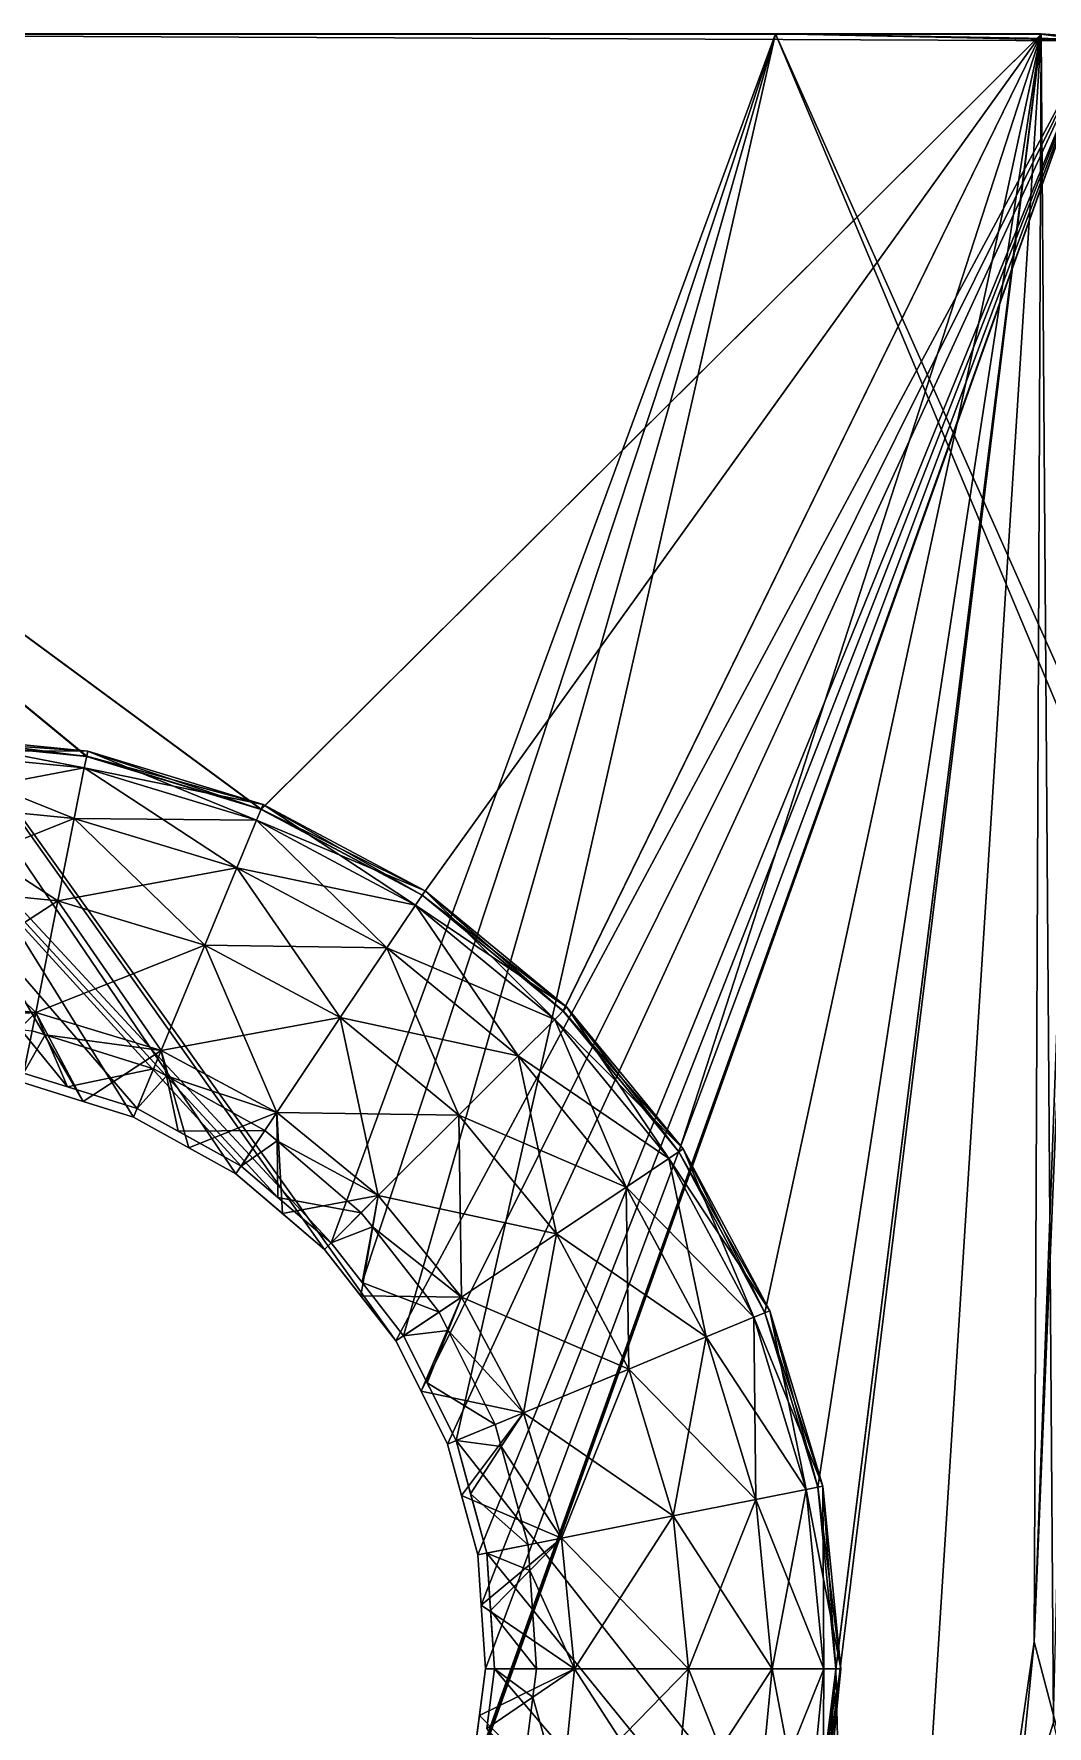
# Model space of a CAD drawing. Extents: x -4 to 137, y -13 to 10.
# Drawn here: x 132.27 to 133.948, y 0.952 to 3.754 of the extents above; entities that cross this region are included whole.
import ezdxf

# ---------------------------------------------------------------- set-up
doc = ezdxf.new("R2010")
doc.units = 0
doc.header["$MEASUREMENT"] = 0

msp = doc.modelspace()

# ---------------------------------------------------------------- linework, layer by layer
for points in [[(130.90448, 3.753818, -15.42322), (133.938065, 3.753818, -15.42322), (130.90448, 3.754223, -16.880358)], [(130.90448, 3.754223, -16.880358), (133.341324, 3.754222, -17.501268), (130.90448, 3.754221, -17.501268)], [(133.938065, 3.754223, -16.880358), (130.90448, 3.754223, -16.880358), (133.938065, 3.753818, -15.42322)], [(133.341324, 3.754222, -17.501268), (130.90448, 3.754223, -16.880358), (133.938065, 3.754222, -17.501268)], [(133.938065, 3.754223, -16.880358), (133.938065, 3.754222, -17.501268), (130.90448, 3.754223, -16.880358)], [(130.90448, 3.754221, -17.541269), (130.90448, 3.754221, -17.501268), (133.498306, 3.754222, -17.541269)], [(133.341324, 3.754222, -17.501268), (133.498306, 3.754222, -17.541269), (130.90448, 3.754221, -17.501268)], [(130.90448, 3.754221, -17.541269), (133.498306, 3.754222, -17.541269), (132.762314, 1.752104, -17.576216)], [(130.90448, 3.754221, -18.975273), (133.938065, 3.75422, -18.975273), (130.90448, 3.753922, -20.424419)], [(130.90448, 3.754221, -18.975273), (130.90448, 3.754221, -18.2876), (133.938065, 3.75422, -18.975273)], [(131.323151, 3.75422, -18.2876), (133.938065, 3.75422, -18.975273), (130.90448, 3.754221, -18.2876)], [(132.253342, 2.033376, -17.571306), (130.90448, 3.754221, -17.541269), (132.325775, 2.010692, -17.571703)], [(132.325775, 2.010692, -17.571703), (130.90448, 3.754221, -17.541269), (132.44133, 1.974499, -17.572334)], [(132.674225, 1.827324, -17.574903), (130.90448, 3.754221, -17.541269), (132.762314, 1.752104, -17.576216)], [(132.44133, 1.974499, -17.572334), (130.90448, 3.754221, -17.541269), (132.613312, 1.879327, -17.573996)], [(132.613312, 1.879327, -17.573996), (130.90448, 3.754221, -17.541269), (132.674225, 1.827324, -17.574903)], [(133.938065, 3.753922, -20.424419), (130.90448, 3.753922, -20.424419), (133.938065, 3.75422, -18.975273)], [(130.90448, 3.753922, -20.424419), (133.938065, 3.753922, -20.424419), (132.646683, 2.470019, -20.439327)], [(132.357681, 2.557675, -20.437798), (130.90448, 3.753922, -20.424419), (132.646683, 2.470019, -20.439327)], [(132.057129, 2.587274, -20.437281), (130.90448, 3.753922, -20.424419), (132.357681, 2.557675, -20.437798)], [(130.90448, 3.753818, -15.42322), (132.64679, 2.470284, -15.400816), (133.938065, 3.753818, -15.42322)], [(132.357727, 2.557956, -15.402346), (132.64679, 2.470284, -15.400816), (130.90448, 3.753818, -15.42322)], [(132.057129, 2.587557, -15.402863), (132.357727, 2.557956, -15.402346), (130.90448, 3.753818, -15.42322)], [(133.938065, 3.75422, -18.975273), (131.323151, 3.75422, -18.2876), (133.938065, 3.754221, -18.2876)], [(133.938065, 3.754221, -18.2876), (131.323151, 3.75422, -18.2876), (134.024551, 3.742448, -18.287384)], [(131.323151, 3.75422, -18.2876), (132.869675, 1.589856, -18.249819), (134.024551, 3.742448, -18.287384)], [(132.751389, 1.741176, -18.25246), (132.869675, 1.589856, -18.249819), (131.323151, 3.75422, -18.2876)], [(132.604706, 1.866431, -18.254648), (132.751389, 1.741176, -18.25246), (131.323151, 3.75422, -18.2876)], [(132.435379, 1.960124, -18.256283), (132.604706, 1.866431, -18.254648), (131.323151, 3.75422, -18.2876)], [(132.351944, 1.986261, -18.256739), (132.435379, 1.960124, -18.256283), (131.323151, 3.75422, -18.2876)], [(132.250305, 2.018096, -18.257294), (132.351944, 1.986261, -18.256739), (131.323151, 3.75422, -18.2876)], [(132.646683, 2.470019, -20.439327), (133.938065, 3.753922, -20.424419), (132.91304, 2.327674, -20.441813)], [(132.64679, 2.470284, -15.400816), (132.913177, 2.327915, -15.398331), (133.938065, 3.753818, -15.42322)], [(132.762314, 1.752104, -17.576216), (133.498306, 3.754222, -17.541269), (132.813599, 1.686504, -17.57736)], [(132.813599, 1.686504, -17.57736), (133.498306, 3.754222, -17.541269), (132.882462, 1.598401, -17.578899)], [(132.869675, 1.589856, -18.249819), (132.911377, 1.506546, -18.248365), (134.024551, 3.742448, -18.287384)], [(132.882462, 1.598401, -17.578899), (133.498306, 3.754222, -17.541269), (132.969345, 1.424779, -17.581928)], [(132.911377, 1.506546, -18.248365), (132.955215, 1.418923, -18.246836), (134.024551, 3.742448, -18.287384)], [(132.91304, 2.327674, -20.441813), (133.938065, 3.753922, -20.424419), (133.1465, 2.136111, -20.445156)], [(132.913177, 2.327915, -15.398331), (133.146667, 2.136318, -15.394986), (133.938065, 3.753818, -15.42322)], [(132.934677, 0.683428, -18.233997), (136.592255, -0.850135, -18.20723), (134.024551, 3.742448, -18.287384)], [(132.97084, 0.791403, -18.235882), (132.934677, 0.683428, -18.233997), (134.024551, 3.742448, -18.287384)], [(132.955215, 1.418923, -18.246836), (133.005112, 1.235486, -18.243633), (134.024551, 3.742448, -18.287384)], [(133.498306, 3.754222, -17.541269), (136.188614, -2.665063, -17.653318), (132.969345, 1.424779, -17.581928)], [(132.993988, 0.86057, -18.237089), (132.97084, 0.791403, -18.235882), (134.024551, 3.742448, -18.287384)], [(133.01796, 1.046923, -18.240343), (132.993988, 0.86057, -18.237089), (134.024551, 3.742448, -18.287384)], [(133.005112, 1.235486, -18.243633), (133.010773, 1.152504, -18.242186), (134.024551, 3.742448, -18.287384)], [(133.010773, 1.152504, -18.242186), (133.01796, 1.046923, -18.240343), (134.024551, 3.742448, -18.287384)], [(133.1465, 2.136111, -20.445156), (133.938065, 3.753922, -20.424419), (133.338089, 1.902688, -20.44923)], [(133.146667, 2.136318, -15.394986), (133.338318, 1.902857, -15.390911), (133.938065, 3.753818, -15.42322)], [(133.338089, 1.902688, -20.44923), (133.938065, 3.753922, -20.424419), (133.480453, 1.636379, -20.453878)], [(133.938065, 3.753818, -15.42322), (133.338196, -1.02499, -15.339806), (133.958359, 0.957903, -15.374417)], [(133.938065, 3.753818, -15.42322), (133.568375, 0.746367, -15.370725), (133.338196, -1.02499, -15.339806)], [(133.338318, 1.902857, -15.390911), (133.480698, 1.636503, -15.386262), (133.938065, 3.753818, -15.42322)], [(133.498306, 3.754222, -17.541269), (133.341324, 3.754222, -17.501268), (133.938065, 3.754222, -17.541269)], [(133.938065, 3.754222, -17.501268), (133.938065, 3.754222, -17.541269), (133.341324, 3.754222, -17.501268)], [(133.480453, 1.636379, -20.453878), (133.938065, 3.753922, -20.424419), (133.568115, 1.347416, -20.458923)], [(133.480698, 1.636503, -15.386262), (133.568375, 1.347491, -15.381218), (133.938065, 3.753818, -15.42322)], [(136.356796, -2.665047, -17.653316), (136.188614, -2.665063, -17.653318), (133.498306, 3.754222, -17.541269)], [(133.938065, 3.754222, -17.541269), (134.046356, 3.744881, -17.541431), (133.498306, 3.754222, -17.541269)], [(134.080154, 3.741964, -17.541483), (136.356796, -2.665047, -17.653316), (133.498306, 3.754222, -17.541269)], [(134.046356, 3.744881, -17.541431), (134.06131, 3.74359, -17.541454), (133.498306, 3.754222, -17.541269)], [(134.06131, 3.74359, -17.541454), (134.080154, 3.741964, -17.541483), (133.498306, 3.754222, -17.541269)], [(133.568115, 1.347416, -20.458923), (133.938065, 3.753922, -20.424419), (133.597733, 1.046906, -20.464169)], [(133.597992, 1.04693, -15.375971), (133.568375, 0.746367, -15.370725), (133.938065, 3.753818, -15.42322)], [(133.568375, 1.347491, -15.381218), (133.597992, 1.04693, -15.375971), (133.938065, 3.753818, -15.42322)], [(133.938065, 3.753922, -20.424419), (133.644272, -0.850899, -20.504795), (133.597733, 1.046906, -20.464169)], [(133.926514, 1.091756, -20.470886), (133.644272, -0.850899, -20.504795), (133.938065, 3.753922, -20.424419)], [(134.024536, 3.742153, -20.424633), (133.926514, 1.091756, -20.470886), (133.938065, 3.753922, -20.424419)], [(134.024536, 3.742153, -20.424633), (134.015686, 3.235027, -21.080412), (133.926514, 1.091756, -20.470886)], [(133.938065, 3.754223, -16.880358), (133.938065, 3.753818, -15.42322), (134.024551, 3.742449, -16.771122)], [(133.938065, 3.754223, -16.880358), (134.039795, 3.745446, -17.501421), (133.938065, 3.754222, -17.501268)], [(133.938065, 3.754223, -16.880358), (134.024551, 3.742449, -16.771122), (134.053848, 3.744234, -17.501444)], [(133.938065, 3.754223, -16.880358), (134.053848, 3.744234, -17.501444), (134.039795, 3.745446, -17.501421)], [(133.938065, 3.754222, -17.541269), (133.938065, 3.754222, -17.501268), (134.046356, 3.744881, -17.541431)], [(134.039795, 3.745446, -17.501421), (134.046356, 3.744881, -17.541431), (133.938065, 3.754222, -17.501268)], [(133.938065, 3.754221, -18.2876), (133.96019, 3.752314, -18.287565), (133.938065, 3.75422, -18.975273)], [(133.96019, 3.752314, -18.287565), (133.938065, 3.754221, -18.2876), (134.024551, 3.742448, -18.287384)], [(133.938065, 3.753922, -20.424419), (133.938065, 3.75422, -18.975273), (134.024536, 3.742153, -20.424633)], [(134.024551, 3.742448, -18.884594), (134.024536, 3.742153, -20.424633), (133.938065, 3.75422, -18.975273)], [(134.024551, 3.742448, -18.884594), (133.938065, 3.75422, -18.975273), (133.96019, 3.752314, -18.287565)], [(134.024536, 3.742044, -15.423006), (133.938065, 3.753818, -15.42322), (133.958359, 0.957903, -15.374417)], [(134.024536, 3.742044, -15.423006), (134.024551, 3.742449, -16.771122), (133.938065, 3.753818, -15.42322)], [(133.987686, 0.858809, -21.131613), (133.926514, 1.091756, -20.470886), (134.015686, 3.235027, -21.080412)], [(132.057129, 2.596273, -16.208389), (132.359375, 2.566503, -16.208389), (132.057129, 2.587557, -15.402863)], [(132.359375, 2.566503, -16.208389), (132.057129, 2.596273, -16.208389), (132.353821, 2.538542, -16.560669)], [(132.057129, 2.567765, -16.560669), (132.353821, 2.538542, -16.560669), (132.057129, 2.596273, -16.208389)], [(132.057129, 2.587274, -20.437281), (132.357681, 2.557675, -20.437798), (132.057129, 2.596272, -19.629211)], [(132.359375, 2.566503, -19.629211), (132.057129, 2.596272, -19.629211), (132.357681, 2.557675, -20.437798)], [(132.057129, 2.596272, -19.629211), (132.359375, 2.566503, -19.629211), (132.057129, 2.567765, -19.276932)], [(132.357727, 2.557956, -15.402346), (132.057129, 2.587557, -15.402863), (132.359375, 2.566503, -16.208389)], [(132.353821, 2.538542, -19.276932), (132.057129, 2.567765, -19.276932), (132.359375, 2.566503, -19.629211)], [(132.057129, 2.567765, -19.276932), (132.353821, 2.538542, -19.276932), (132.057129, 2.482679, -18.930557)], [(132.353821, 2.538542, -16.560669), (132.057129, 2.567765, -16.560669), (132.337234, 2.455092, -16.907042)], [(132.057129, 2.48268, -16.907042), (132.337234, 2.455092, -16.907042), (132.057129, 2.567765, -16.560669)], [(132.359375, 2.566503, -19.629211), (132.65004, 2.478336, -19.629211), (132.353821, 2.538542, -19.276932)], [(132.353821, 2.538542, -16.560669), (132.63913, 2.452, -16.560669), (132.359375, 2.566503, -16.208389)], [(132.357681, 2.557675, -20.437798), (132.646683, 2.470019, -20.439327), (132.359375, 2.566503, -19.629211)], [(132.359375, 2.566503, -16.208389), (132.65004, 2.478336, -16.208389), (132.357727, 2.557956, -15.402346)], [(132.64679, 2.470284, -15.400816), (132.357727, 2.557956, -15.402346), (132.65004, 2.478336, -16.208389)], [(132.65004, 2.478336, -19.629211), (132.359375, 2.566503, -19.629211), (132.646683, 2.470019, -20.439327)], [(132.65004, 2.478336, -16.208389), (132.359375, 2.566503, -16.208389), (132.63913, 2.452, -16.560669)], [(132.337234, 2.455091, -18.930557), (132.057129, 2.482679, -18.930557), (132.353821, 2.538542, -19.276932)], [(132.353821, 2.538542, -19.276932), (132.63913, 2.452, -19.276932), (132.337234, 2.455091, -18.930557)], [(132.337234, 2.455092, -16.907042), (132.606567, 2.373387, -16.907042), (132.353821, 2.538542, -16.560669)], [(132.63913, 2.452, -19.276932), (132.353821, 2.538542, -19.276932), (132.65004, 2.478336, -19.629211)], [(132.63913, 2.452, -16.560669), (132.353821, 2.538542, -16.560669), (132.606567, 2.373387, -16.907042)], [(132.057129, 2.343667, -17.22821), (132.310104, 2.31875, -17.22821), (132.057129, 2.48268, -16.907042)], [(132.337234, 2.455092, -16.907042), (132.057129, 2.48268, -16.907042), (132.310104, 2.31875, -17.22821)], [(132.057129, 2.482679, -18.930557), (132.337234, 2.455091, -18.930557), (132.057129, 2.343666, -18.609388)], [(132.65004, 2.478336, -19.629211), (132.917892, 2.335159, -19.629213), (132.63913, 2.452, -19.276932)], [(132.63913, 2.452, -16.560669), (132.902054, 2.311458, -16.560669), (132.65004, 2.478336, -16.208389)], [(132.646683, 2.470019, -20.439327), (132.91304, 2.327674, -20.441813), (132.65004, 2.478336, -19.629211)], [(132.65004, 2.478336, -16.208389), (132.917892, 2.335161, -16.208389), (132.64679, 2.470284, -15.400816)], [(132.913177, 2.327915, -15.398331), (132.64679, 2.470284, -15.400816), (132.917892, 2.335161, -16.208389)], [(132.917892, 2.335159, -19.629213), (132.65004, 2.478336, -19.629211), (132.91304, 2.327674, -20.441813)], [(132.917892, 2.335161, -16.208389), (132.65004, 2.478336, -16.208389), (132.902054, 2.311458, -16.560669)], [(132.310104, 2.318749, -18.609388), (132.057129, 2.343666, -18.609388), (132.337234, 2.455091, -18.930557)], [(132.310104, 2.31875, -17.22821), (132.55336, 2.244958, -17.22821), (132.337234, 2.455092, -16.907042)], [(132.337234, 2.455091, -18.930557), (132.606567, 2.373389, -18.930557), (132.310104, 2.318749, -18.609388)], [(132.606567, 2.373387, -16.907042), (132.337234, 2.455092, -16.907042), (132.55336, 2.244958, -17.22821)], [(132.606567, 2.373389, -18.930557), (132.337234, 2.455091, -18.930557), (132.63913, 2.452, -19.276932)], [(132.63913, 2.452, -19.276932), (132.902054, 2.311456, -19.276932), (132.606567, 2.373389, -18.930557)], [(132.606567, 2.373387, -16.907042), (132.854782, 2.240712, -16.907042), (132.63913, 2.452, -16.560669)], [(132.902054, 2.311456, -19.276932), (132.63913, 2.452, -19.276932), (132.917892, 2.335159, -19.629213)], [(132.902054, 2.311458, -16.560669), (132.63913, 2.452, -16.560669), (132.854782, 2.240712, -16.907042)], [(132.55336, 2.244958, -18.609388), (132.310104, 2.318749, -18.609388), (132.606567, 2.373389, -18.930557)], [(132.606567, 2.373389, -18.930557), (132.854782, 2.240711, -18.930557), (132.55336, 2.244958, -18.609388)], [(132.55336, 2.244958, -17.22821), (132.777557, 2.125126, -17.22821), (132.606567, 2.373387, -16.907042)], [(132.854782, 2.240711, -18.930557), (132.606567, 2.373389, -18.930557), (132.902054, 2.311456, -19.276932)], [(132.854782, 2.240712, -16.907042), (132.606567, 2.373387, -16.907042), (132.777557, 2.125126, -17.22821)], [(132.057129, 2.154879, -17.512299), (132.27327, 2.133589, -17.512297), (132.057129, 2.343667, -17.22821)], [(132.310104, 2.31875, -17.22821), (132.057129, 2.343667, -17.22821), (132.27327, 2.133589, -17.512297)], [(132.057129, 2.343666, -18.609388), (132.310104, 2.318749, -18.609388), (132.057129, 2.154879, -18.325302)], [(132.902054, 2.311458, -16.560669), (133.132523, 2.122322, -16.560669), (132.917892, 2.335161, -16.208389)], [(132.917892, 2.335159, -19.629213), (133.152679, 2.142479, -19.629211), (132.902054, 2.311456, -19.276932)], [(132.91304, 2.327674, -20.441813), (133.1465, 2.136111, -20.445156), (132.917892, 2.335159, -19.629213)], [(132.917892, 2.335161, -16.208389), (133.152679, 2.142479, -16.208389), (132.913177, 2.327915, -15.398331)], [(133.146667, 2.136318, -15.394986), (132.913177, 2.327915, -15.398331), (133.152679, 2.142479, -16.208389)], [(133.152679, 2.142479, -16.208389), (132.917892, 2.335161, -16.208389), (133.132523, 2.122322, -16.560669)], [(133.152679, 2.142479, -19.629211), (132.917892, 2.335159, -19.629213), (133.1465, 2.136111, -20.445156)], [(132.27327, 2.13359, -18.3253), (132.057129, 2.154879, -18.325302), (132.310104, 2.318749, -18.609388)], [(132.27327, 2.133589, -17.512297), (132.48111, 2.070539, -17.512299), (132.310104, 2.31875, -17.22821)], [(132.310104, 2.318749, -18.609388), (132.55336, 2.244958, -18.609388), (132.27327, 2.13359, -18.3253)], [(132.55336, 2.244958, -17.22821), (132.310104, 2.31875, -17.22821), (132.48111, 2.070539, -17.512299)], [(132.854782, 2.240712, -16.907042), (133.072357, 2.062156, -16.907042), (132.902054, 2.311458, -16.560669)], [(132.902054, 2.311456, -19.276932), (133.132523, 2.122321, -19.276932), (132.854782, 2.240711, -18.930557)], [(133.132523, 2.122322, -16.560669), (132.902054, 2.311458, -16.560669), (133.072357, 2.062156, -16.907042)], [(133.132523, 2.122321, -19.276932), (132.902054, 2.311456, -19.276932), (133.152679, 2.142479, -19.629211)], [(132.48111, 2.070539, -18.325302), (132.27327, 2.13359, -18.3253), (132.55336, 2.244958, -18.609388)], [(132.55336, 2.244958, -18.609388), (132.777557, 2.125124, -18.609388), (132.48111, 2.070539, -18.325302)], [(132.48111, 2.070539, -17.512299), (132.672668, 1.968153, -17.512299), (132.55336, 2.244958, -17.22821)], [(132.777557, 2.125124, -18.609388), (132.55336, 2.244958, -18.609388), (132.854782, 2.240711, -18.930557)], [(132.777557, 2.125126, -17.22821), (132.55336, 2.244958, -17.22821), (132.672668, 1.968153, -17.512299)], [(132.777557, 2.125126, -17.22821), (132.97406, 1.963858, -17.22821), (132.854782, 2.240712, -16.907042)], [(132.854782, 2.240711, -18.930557), (133.072357, 2.062156, -18.930557), (132.777557, 2.125124, -18.609388)], [(133.072357, 2.062156, -16.907042), (132.854782, 2.240712, -16.907042), (132.97406, 1.963858, -17.22821)], [(133.072357, 2.062156, -18.930557), (132.854782, 2.240711, -18.930557), (133.132523, 2.122321, -19.276932)], [(132.27327, 2.13359, -18.3253), (132.164154, 2.026844, -18.257448), (132.057129, 2.154879, -18.325302)], [(132.057129, 2.154879, -17.512299), (132.0793, 2.122475, -17.529751), (132.27327, 2.133589, -17.512297)], [(132.267258, 2.103381, -17.530085), (132.27327, 2.133589, -17.512297), (132.0793, 2.122475, -17.529751)], [(132.27327, 2.13359, -18.3253), (132.250305, 2.018096, -18.257294), (132.164154, 2.026844, -18.257448)], [(132.250305, 2.018096, -18.257294), (132.27327, 2.13359, -18.3253), (132.351944, 1.986261, -18.256739)], [(132.27327, 2.133589, -17.512297), (132.267258, 2.103381, -17.530085), (132.289093, 2.096543, -17.530203)], [(132.48111, 2.070539, -18.325302), (132.351944, 1.986261, -18.256739), (132.27327, 2.13359, -18.3253)], [(132.27327, 2.133589, -17.512297), (132.289093, 2.096543, -17.530203), (132.48111, 2.070539, -17.512299)], [(133.152679, 2.142479, -19.629211), (133.345352, 1.907694, -19.629213), (133.132523, 2.122321, -19.276932)], [(133.132523, 2.122322, -16.560669), (133.321655, 1.891858, -16.560669), (133.152679, 2.142479, -16.208389)], [(133.1465, 2.136111, -20.445156), (133.338089, 1.902688, -20.44923), (133.152679, 2.142479, -19.629211)], [(133.152679, 2.142479, -16.208389), (133.345367, 1.907694, -16.208389), (133.146667, 2.136318, -15.394986)], [(133.338318, 1.902857, -15.390911), (133.146667, 2.136318, -15.394986), (133.345367, 1.907694, -16.208389)], [(133.345352, 1.907694, -19.629213), (133.152679, 2.142479, -19.629211), (133.338089, 1.902688, -20.44923)], [(133.345367, 1.907694, -16.208389), (133.152679, 2.142479, -16.208389), (133.321655, 1.891858, -16.560669)], [(132.267258, 2.103381, -17.530085), (132.253342, 2.033376, -17.571306), (132.289093, 2.096543, -17.530203)], [(132.672668, 1.968153, -18.325302), (132.48111, 2.070539, -18.325302), (132.777557, 2.125124, -18.609388)], [(132.672668, 1.968153, -17.512299), (132.840576, 1.830366, -17.512297), (132.777557, 2.125126, -17.22821)], [(132.777557, 2.125124, -18.609388), (132.97406, 1.963858, -18.609388), (132.672668, 1.968153, -18.325302)], [(132.97406, 1.963858, -17.22821), (132.777557, 2.125126, -17.22821), (132.840576, 1.830366, -17.512297)], [(132.97406, 1.963858, -18.609388), (132.777557, 2.125124, -18.609388), (133.072357, 2.062156, -18.930557)], [(133.072357, 2.062156, -16.907042), (133.250916, 1.844587, -16.907042), (133.132523, 2.122322, -16.560669)], [(133.132523, 2.122321, -19.276932), (133.321655, 1.891856, -19.276932), (133.072357, 2.062156, -18.930557)], [(133.321655, 1.891858, -16.560669), (133.132523, 2.122322, -16.560669), (133.250916, 1.844587, -16.907042)], [(133.321655, 1.891856, -19.276932), (133.132523, 2.122321, -19.276932), (133.345352, 1.907694, -19.629213)], [(132.325775, 2.010692, -17.571703), (132.289093, 2.096543, -17.530203), (132.253342, 2.033376, -17.571306)], [(132.289093, 2.096543, -17.530203), (132.325775, 2.010692, -17.571703), (132.468597, 2.040326, -17.531185)], [(132.468597, 2.040326, -17.531185), (132.48111, 2.070539, -17.512299), (132.289093, 2.096543, -17.530203)], [(132.48111, 2.070539, -18.325302), (132.435379, 1.960124, -18.256283), (132.351944, 1.986261, -18.256739)], [(132.435379, 1.960124, -18.256283), (132.48111, 2.070539, -18.325302), (132.526733, 1.909573, -18.2554)], [(132.48111, 2.070539, -17.512299), (132.468597, 2.040326, -17.531185), (132.48996, 2.028508, -17.531391)], [(132.672668, 1.968153, -18.325302), (132.526733, 1.909573, -18.2554), (132.48111, 2.070539, -18.325302)], [(132.48111, 2.070539, -17.512299), (132.48996, 2.028508, -17.531391), (132.672668, 1.968153, -17.512299)], [(133.072357, 2.062156, -18.930557), (133.250916, 1.844586, -18.930557), (132.97406, 1.963858, -18.609388)], [(132.97406, 1.963858, -17.22821), (133.13533, 1.767355, -17.22821), (133.072357, 2.062156, -16.907042)], [(133.250916, 1.844586, -18.930557), (133.072357, 2.062156, -18.930557), (133.321655, 1.891856, -19.276932)], [(133.250916, 1.844587, -16.907042), (133.072357, 2.062156, -16.907042), (133.13533, 1.767355, -17.22821)], [(132.44133, 1.974499, -17.572334), (132.468597, 2.040326, -17.531185), (132.325775, 2.010692, -17.571703)], [(132.468597, 2.040326, -17.531185), (132.44133, 1.974499, -17.572334), (132.48996, 2.028508, -17.531391)], [(132.509216, 1.936931, -17.57299), (132.48996, 2.028508, -17.531391), (132.44133, 1.974499, -17.572334)], [(132.48996, 2.028508, -17.531391), (132.509216, 1.936931, -17.57299), (132.652786, 1.9384, -17.532965)], [(132.652786, 1.9384, -17.532965), (132.672668, 1.968153, -17.512299), (132.48996, 2.028508, -17.531391)], [(132.509216, 1.936931, -17.57299), (132.44133, 1.974499, -17.572334), (132.613312, 1.879327, -17.573996)], [(132.672668, 1.968153, -18.325302), (132.604706, 1.866431, -18.254648), (132.526733, 1.909573, -18.2554)], [(132.604706, 1.866431, -18.254648), (132.672668, 1.968153, -18.325302), (132.681808, 1.800594, -18.253498)], [(132.672668, 1.968153, -17.512299), (132.652786, 1.9384, -17.532965), (132.673187, 1.920982, -17.533268)], [(132.840576, 1.830365, -18.325302), (132.672668, 1.968153, -18.325302), (132.97406, 1.963858, -18.609388)], [(132.840576, 1.830365, -18.325302), (132.681808, 1.800594, -18.253498), (132.672668, 1.968153, -18.325302)], [(132.672668, 1.968153, -17.512299), (132.673187, 1.920982, -17.533268), (132.840576, 1.830366, -17.512297)], [(132.97406, 1.963858, -18.609388), (133.13533, 1.767354, -18.609388), (132.840576, 1.830365, -18.325302)], [(132.840576, 1.830366, -17.512297), (132.978348, 1.662471, -17.512299), (132.97406, 1.963858, -17.22821)], [(133.13533, 1.767354, -18.609388), (132.97406, 1.963858, -18.609388), (133.250916, 1.844586, -18.930557)], [(133.13533, 1.767355, -17.22821), (132.97406, 1.963858, -17.22821), (132.978348, 1.662471, -17.512299)], [(132.526733, 1.909573, -18.2554), (132.604706, 1.866431, -18.254648), (132.435379, 1.960124, -18.256283)], [(132.613312, 1.879327, -17.573996), (132.652786, 1.9384, -17.532965), (132.509216, 1.936931, -17.57299)], [(132.652786, 1.9384, -17.532965), (132.613312, 1.879327, -17.573996), (132.673187, 1.920982, -17.533268)], [(132.674225, 1.827324, -17.574903), (132.673187, 1.920982, -17.533268), (132.613312, 1.879327, -17.573996)], [(132.673187, 1.920982, -17.533268), (132.674225, 1.827324, -17.574903), (132.812363, 1.802149, -17.535343)], [(132.812363, 1.802149, -17.535343), (132.840576, 1.830366, -17.512297), (132.673187, 1.920982, -17.533268)], [(133.345352, 1.907694, -19.629213), (133.488541, 1.639832, -19.629211), (133.321655, 1.891856, -19.276932)], [(133.321655, 1.891858, -16.560669), (133.462204, 1.628924, -16.560669), (133.345367, 1.907694, -16.208389)], [(133.338089, 1.902688, -20.44923), (133.480453, 1.636379, -20.453878), (133.345352, 1.907694, -19.629213)], [(133.345367, 1.907694, -16.208389), (133.488541, 1.639833, -16.208389), (133.338318, 1.902857, -15.390911)], [(133.488541, 1.639832, -19.629211), (133.345352, 1.907694, -19.629213), (133.480453, 1.636379, -20.453878)], [(133.488541, 1.639833, -16.208389), (133.345367, 1.907694, -16.208389), (133.462204, 1.628924, -16.560669)], [(133.250916, 1.844587, -16.907042), (133.383591, 1.596363, -16.907042), (133.321655, 1.891858, -16.560669)], [(133.321655, 1.891856, -19.276932), (133.462204, 1.628924, -19.276932), (133.250916, 1.844586, -18.930557)], [(133.462204, 1.628924, -16.560669), (133.321655, 1.891858, -16.560669), (133.383591, 1.596363, -16.907042)], [(133.462204, 1.628924, -19.276932), (133.321655, 1.891856, -19.276932), (133.488541, 1.639832, -19.629211)], [(133.480698, 1.636503, -15.386262), (133.338318, 1.902857, -15.390911), (133.488541, 1.639833, -16.208389)], [(132.681808, 1.800594, -18.253498), (132.751389, 1.741176, -18.25246), (132.604706, 1.866431, -18.254648)], [(132.762314, 1.752104, -17.576216), (132.812363, 1.802149, -17.535343), (132.674225, 1.827324, -17.574903)], [(132.840576, 1.830365, -18.325302), (132.751389, 1.741176, -18.25246), (132.681808, 1.800594, -18.253498)], [(132.751389, 1.741176, -18.25246), (132.840576, 1.830365, -18.325302), (132.811478, 1.664301, -18.25112)], [(132.978348, 1.662469, -18.325302), (132.811478, 1.664301, -18.25112), (132.840576, 1.830365, -18.325302)], [(132.840576, 1.830366, -17.512297), (132.812363, 1.802149, -17.535343), (132.830841, 1.778497, -17.535755)], [(132.840576, 1.830366, -17.512297), (132.830841, 1.778497, -17.535755), (132.978348, 1.662471, -17.512299)], [(132.978348, 1.662469, -18.325302), (132.840576, 1.830365, -18.325302), (133.13533, 1.767354, -18.609388)], [(133.13533, 1.767355, -17.22821), (133.255157, 1.543165, -17.22821), (133.250916, 1.844587, -16.907042)], [(133.250916, 1.844586, -18.930557), (133.383591, 1.596363, -18.930557), (133.13533, 1.767354, -18.609388)], [(133.383591, 1.596363, -16.907042), (133.250916, 1.844587, -16.907042), (133.255157, 1.543165, -17.22821)], [(133.383591, 1.596363, -18.930557), (133.250916, 1.844586, -18.930557), (133.462204, 1.628924, -19.276932)], [(132.812363, 1.802149, -17.535343), (132.762314, 1.752104, -17.576216), (132.830841, 1.778497, -17.535755)], [(132.813599, 1.686504, -17.57736), (132.830841, 1.778497, -17.535755), (132.762314, 1.752104, -17.576216)], [(132.830841, 1.778497, -17.535755), (132.813599, 1.686504, -17.57736), (132.94104, 1.637539, -17.538216)], [(132.94104, 1.637539, -17.538216), (132.978348, 1.662471, -17.512299), (132.830841, 1.778497, -17.535755)], [(132.978348, 1.662471, -17.512299), (133.08075, 1.470919, -17.512299), (133.13533, 1.767355, -17.22821)], [(133.13533, 1.767354, -18.609388), (133.255157, 1.543165, -18.609388), (132.978348, 1.662469, -18.325302)], [(133.255157, 1.543165, -17.22821), (133.13533, 1.767355, -17.22821), (133.08075, 1.470919, -17.512299)], [(133.255157, 1.543165, -18.609388), (133.13533, 1.767354, -18.609388), (133.383591, 1.596363, -18.930557)], [(132.811478, 1.664301, -18.25112), (132.869675, 1.589856, -18.249819), (132.751389, 1.741176, -18.25246)], [(132.882462, 1.598401, -17.578899), (132.94104, 1.637539, -17.538216), (132.813599, 1.686504, -17.57736)], [(132.978348, 1.662469, -18.325302), (132.869675, 1.589856, -18.249819), (132.811478, 1.664301, -18.25112)], [(132.869675, 1.589856, -18.249819), (132.978348, 1.662469, -18.325302), (132.911377, 1.506546, -18.248365)], [(133.08075, 1.470918, -18.3253), (132.911377, 1.506546, -18.248365), (132.978348, 1.662469, -18.325302)], [(132.978348, 1.662471, -17.512299), (132.94104, 1.637539, -17.538216), (132.956192, 1.60726, -17.538744)], [(132.978348, 1.662471, -17.512299), (132.956192, 1.60726, -17.538744), (133.08075, 1.470919, -17.512299)], [(133.08075, 1.470918, -18.3253), (132.978348, 1.662469, -18.325302), (133.255157, 1.543165, -18.609388)], [(132.94104, 1.637539, -17.538216), (132.882462, 1.598401, -17.578899), (132.956192, 1.60726, -17.538744)], [(133.462204, 1.628924, -19.276932), (133.548737, 1.343625, -19.276932), (133.383591, 1.596363, -18.930557)], [(133.383591, 1.596363, -16.907042), (133.465302, 1.327026, -16.907042), (133.462204, 1.628924, -16.560669)], [(133.462204, 1.628924, -16.560669), (133.548737, 1.343624, -16.560669), (133.488541, 1.639833, -16.208389)], [(133.488541, 1.639832, -19.629211), (133.576691, 1.349186, -19.629211), (133.462204, 1.628924, -19.276932)], [(133.548737, 1.343625, -19.276932), (133.462204, 1.628924, -19.276932), (133.576691, 1.349186, -19.629211)], [(133.548737, 1.343624, -16.560669), (133.462204, 1.628924, -16.560669), (133.465302, 1.327026, -16.907042)], [(133.480453, 1.636379, -20.453878), (133.568115, 1.347416, -20.458923), (133.488541, 1.639832, -19.629211)], [(133.488541, 1.639833, -16.208389), (133.576706, 1.349186, -16.208389), (133.480698, 1.636503, -15.386262)], [(133.568375, 1.347491, -15.381218), (133.480698, 1.636503, -15.386262), (133.576706, 1.349186, -16.208389)], [(133.576706, 1.349186, -16.208389), (133.488541, 1.639833, -16.208389), (133.548737, 1.343624, -16.560669)], [(133.576691, 1.349186, -19.629211), (133.488541, 1.639832, -19.629211), (133.568115, 1.347416, -20.458923)], [(132.921402, 1.520592, -17.580257), (132.956192, 1.60726, -17.538744), (132.882462, 1.598401, -17.578899)], [(132.921402, 1.520592, -17.580257), (132.882462, 1.598401, -17.578899), (132.969345, 1.424779, -17.581928)], [(132.956192, 1.60726, -17.538744), (132.921402, 1.520592, -17.580257), (133.034088, 1.451595, -17.541462)], [(133.034088, 1.451595, -17.541462), (133.08075, 1.470919, -17.512299), (132.956192, 1.60726, -17.538744)], [(133.383591, 1.596363, -18.930557), (133.465302, 1.327026, -18.930557), (133.255157, 1.543165, -18.609388)], [(133.255157, 1.543165, -17.22821), (133.328949, 1.299905, -17.22821), (133.383591, 1.596363, -16.907042)], [(133.465302, 1.327026, -16.907042), (133.383591, 1.596363, -16.907042), (133.328949, 1.299905, -17.22821)], [(133.465302, 1.327026, -18.930557), (133.383591, 1.596363, -18.930557), (133.548737, 1.343625, -19.276932)], [(133.255157, 1.543165, -18.609388), (133.328949, 1.299904, -18.609388), (133.08075, 1.470918, -18.3253)], [(133.08075, 1.470919, -17.512299), (133.143799, 1.263073, -17.512299), (133.255157, 1.543165, -17.22821)], [(133.328949, 1.299905, -17.22821), (133.255157, 1.543165, -17.22821), (133.143799, 1.263073, -17.512299)], [(133.328949, 1.299904, -18.609388), (133.255157, 1.543165, -18.609388), (133.465302, 1.327026, -18.930557)], [(132.969345, 1.424779, -17.581928), (133.034088, 1.451595, -17.541462), (132.921402, 1.520592, -17.580257)], [(133.08075, 1.470918, -18.3253), (132.955215, 1.418923, -18.246836), (132.911377, 1.506546, -18.248365)], [(132.955215, 1.418923, -18.246836), (133.08075, 1.470918, -18.3253), (132.978378, 1.333728, -18.24535)], [(133.143799, 1.263074, -18.325302), (132.978378, 1.333728, -18.24535), (133.08075, 1.470918, -18.3253)], [(133.08075, 1.470919, -17.512299), (133.034088, 1.451595, -17.541462), (133.044113, 1.414762, -17.542105)], [(133.08075, 1.470919, -17.512299), (133.044113, 1.414762, -17.542105), (133.143799, 1.263073, -17.512299)], [(133.143799, 1.263074, -18.325302), (133.08075, 1.470918, -18.3253), (133.328949, 1.299904, -18.609388)], [(133.034088, 1.451595, -17.541462), (132.969345, 1.424779, -17.581928), (133.044113, 1.414762, -17.542105)], [(132.978378, 1.333728, -18.24535), (133.005112, 1.235486, -18.243633), (132.955215, 1.418923, -18.246836)], [(132.969345, 1.424779, -17.581928), (136.188614, -2.665063, -17.653318), (133.02002, 1.238453, -17.585182)], [(132.993271, 1.336834, -17.583464), (132.969345, 1.424779, -17.581928), (133.02002, 1.238453, -17.585182)], [(132.993271, 1.336834, -17.583464), (133.044113, 1.414762, -17.542105), (132.969345, 1.424779, -17.581928)], [(133.044113, 1.414762, -17.542105), (132.993271, 1.336834, -17.583464), (133.088364, 1.252045, -17.544945)], [(133.088364, 1.252045, -17.544945), (133.143799, 1.263073, -17.512299), (133.044113, 1.414762, -17.542105)], [(133.576691, 1.349186, -19.629211), (133.606476, 1.046923, -19.629213), (133.548737, 1.343625, -19.276932)], [(133.548737, 1.343624, -16.560669), (133.577972, 1.046922, -16.560669), (133.576706, 1.349186, -16.208389)], [(133.568115, 1.347416, -20.458923), (133.597733, 1.046906, -20.464169), (133.576691, 1.349186, -19.629211)], [(133.576706, 1.349186, -16.208389), (133.606476, 1.046922, -16.208389), (133.568375, 1.347491, -15.381218)], [(133.597992, 1.04693, -15.375971), (133.568375, 1.347491, -15.381218), (133.606476, 1.046922, -16.208389)], [(133.606476, 1.046923, -19.629213), (133.576691, 1.349186, -19.629211), (133.597733, 1.046906, -20.464169)], [(133.606476, 1.046922, -16.208389), (133.576706, 1.349186, -16.208389), (133.577972, 1.046922, -16.560669)], [(133.143799, 1.263074, -18.325302), (133.005112, 1.235486, -18.243633), (132.978378, 1.333728, -18.24535)], [(133.02002, 1.238453, -17.585182), (133.088364, 1.252045, -17.544945), (132.993271, 1.336834, -17.583464)], [(133.465302, 1.327026, -18.930557), (133.492874, 1.046924, -18.930557), (133.328949, 1.299904, -18.609388)], [(133.328949, 1.299905, -17.22821), (133.353867, 1.046922, -17.22821), (133.465302, 1.327026, -16.907042)], [(133.492874, 1.046923, -16.907042), (133.465302, 1.327026, -16.907042), (133.353867, 1.046922, -17.22821)], [(133.548737, 1.343625, -19.276932), (133.577972, 1.046924, -19.276932), (133.465302, 1.327026, -18.930557)], [(133.465302, 1.327026, -16.907042), (133.492874, 1.046923, -16.907042), (133.548737, 1.343624, -16.560669)], [(133.492874, 1.046924, -18.930557), (133.465302, 1.327026, -18.930557), (133.577972, 1.046924, -19.276932)], [(133.577972, 1.046922, -16.560669), (133.548737, 1.343624, -16.560669), (133.492874, 1.046923, -16.907042)], [(133.577972, 1.046924, -19.276932), (133.548737, 1.343625, -19.276932), (133.606476, 1.046923, -19.629213)], [(133.143799, 1.263073, -17.512299), (133.165085, 1.046922, -17.512299), (133.328949, 1.299905, -17.22821)], [(133.328949, 1.299904, -18.609388), (133.353867, 1.046923, -18.609388), (133.143799, 1.263074, -18.325302)], [(133.353867, 1.046922, -17.22821), (133.328949, 1.299905, -17.22821), (133.165085, 1.046922, -17.512299)], [(133.353867, 1.046923, -18.609388), (133.328949, 1.299904, -18.609388), (133.492874, 1.046924, -18.930557)], [(133.005112, 1.235486, -18.243633), (133.143799, 1.263074, -18.325302), (133.010773, 1.152504, -18.242186)], [(133.165085, 1.046924, -18.325302), (133.010773, 1.152504, -18.242186), (133.143799, 1.263074, -18.325302)], [(133.143799, 1.263073, -17.512299), (133.088364, 1.252045, -17.544945), (133.091263, 1.209378, -17.545689)], [(133.143799, 1.263073, -17.512299), (133.091263, 1.209378, -17.545689), (133.165085, 1.046922, -17.512299)], [(133.165085, 1.046924, -18.325302), (133.143799, 1.263074, -18.325302), (133.353867, 1.046923, -18.609388)], [(133.088364, 1.252045, -17.544945), (133.02002, 1.238453, -17.585182), (133.091263, 1.209378, -17.545689)], [(133.02002, 1.238453, -17.585182), (136.188614, -2.665063, -17.653318), (133.033081, 1.046922, -17.588524)], [(133.02652, 1.143196, -17.586843), (133.02002, 1.238453, -17.585182), (133.033081, 1.046922, -17.588524)], [(133.02652, 1.143196, -17.586843), (133.091263, 1.209378, -17.545689), (133.02002, 1.238453, -17.585182)], [(133.091263, 1.209378, -17.545689), (133.02652, 1.143196, -17.586843), (133.102356, 1.046922, -17.548525)], [(133.102356, 1.046922, -17.548525), (133.165085, 1.046922, -17.512299), (133.091263, 1.209378, -17.545689)], [(133.165085, 1.046924, -18.325302), (133.01796, 1.046923, -18.240343), (133.010773, 1.152504, -18.242186)], [(133.033081, 1.046922, -17.588524), (133.102356, 1.046922, -17.548525), (133.02652, 1.143196, -17.586843)], [(133.644272, -0.850899, -20.504795), (133.926514, 1.091756, -20.470886), (133.715088, -1.038399, -21.124001)], [(133.987686, 0.858809, -21.131613), (133.715088, -1.038399, -21.124001), (133.926514, 1.091756, -20.470886)], [(133.008011, 0.969566, -18.238993), (132.993988, 0.86057, -18.237089), (133.01796, 1.046923, -18.240343)], [(133.143799, 0.830772, -18.3253), (133.008011, 0.969566, -18.238993), (133.165085, 1.046924, -18.325302)], [(133.01796, 1.046923, -18.240343), (133.165085, 1.046924, -18.325302), (133.008011, 0.969566, -18.238993)], [(133.033081, 1.046922, -17.588524), (136.188614, -2.665063, -17.653318), (133.020355, 0.947896, -17.590254)], [(133.020355, 0.947896, -17.590254), (133.096298, 0.99986, -17.549347), (133.033081, 1.046922, -17.588524)], [(133.102356, 1.046922, -17.548525), (133.033081, 1.046922, -17.588524), (133.096298, 0.99986, -17.549347)], [(133.165085, 1.046922, -17.512299), (133.102356, 1.046922, -17.548525), (133.096298, 0.99986, -17.549347)], [(133.165085, 1.046922, -17.512299), (133.096298, 0.99986, -17.549347), (133.143799, 0.830771, -17.512297)], [(133.143799, 0.830772, -18.3253), (133.165085, 1.046924, -18.325302), (133.328949, 0.79394, -18.609388)], [(133.165085, 1.046922, -17.512299), (133.143799, 0.830771, -17.512297), (133.353867, 1.046922, -17.22821)], [(133.328949, 0.79394, -17.22821), (133.353867, 1.046922, -17.22821), (133.143799, 0.830771, -17.512297)], [(133.353867, 1.046923, -18.609388), (133.328949, 0.79394, -18.609388), (133.165085, 1.046924, -18.325302)], [(133.328949, 0.79394, -18.609388), (133.353867, 1.046923, -18.609388), (133.465302, 0.766821, -18.930557)], [(133.465302, 0.76682, -16.907042), (133.492874, 1.046923, -16.907042), (133.328949, 0.79394, -17.22821)], [(133.353867, 1.046922, -17.22821), (133.328949, 0.79394, -17.22821), (133.492874, 1.046923, -16.907042)], [(133.492874, 1.046924, -18.930557), (133.465302, 0.766821, -18.930557), (133.353867, 1.046923, -18.609388)], [(133.465302, 0.766821, -18.930557), (133.492874, 1.046924, -18.930557), (133.548737, 0.750221, -19.276932)], [(133.492874, 1.046923, -16.907042), (133.465302, 0.76682, -16.907042), (133.577972, 1.046922, -16.560669)], [(133.548737, 0.750221, -16.560669), (133.577972, 1.046922, -16.560669), (133.465302, 0.76682, -16.907042)], [(133.577972, 1.046924, -19.276932), (133.548737, 0.750221, -19.276932), (133.492874, 1.046924, -18.930557)], [(133.548737, 0.750221, -19.276932), (133.577972, 1.046924, -19.276932), (133.576706, 0.744659, -19.629213)], [(133.576691, 0.744659, -16.208389), (133.606476, 1.046922, -16.208389), (133.548737, 0.750221, -16.560669)], [(133.577972, 1.046922, -16.560669), (133.548737, 0.750221, -16.560669), (133.606476, 1.046922, -16.208389)], [(133.597733, 1.046906, -20.464169), (133.56813, 0.746395, -20.469414), (133.606476, 1.046923, -19.629213)], [(133.576706, 0.744659, -19.629213), (133.606476, 1.046923, -19.629213), (133.56813, 0.746395, -20.469414)], [(133.597733, 1.046906, -20.464169), (133.644272, -0.850899, -20.504795), (133.56813, 0.746395, -20.469414)], [(133.568375, 0.746367, -15.370725), (133.597992, 1.04693, -15.375971), (133.576691, 0.744659, -16.208389)], [(133.606476, 1.046922, -16.208389), (133.576691, 0.744659, -16.208389), (133.597992, 1.04693, -15.375971)], [(133.606476, 1.046923, -19.629213), (133.576706, 0.744659, -19.629213), (133.577972, 1.046924, -19.276932)], [(133.096298, 0.99986, -17.549347), (133.020355, 0.947896, -17.590254), (133.076263, 0.844204, -17.552063)], [(133.076263, 0.844204, -17.552063), (133.143799, 0.830771, -17.512297), (133.096298, 0.99986, -17.549347)], [(133.143799, 0.830772, -18.3253), (132.993988, 0.86057, -18.237089), (133.008011, 0.969566, -18.238993)], [(133.958359, 0.957903, -15.374417), (133.338196, -1.02499, -15.339806), (134.046432, 0.585668, -14.459228)]]:
    msp.add_3dface(points)

doc.saveas('drawing.dxf')
